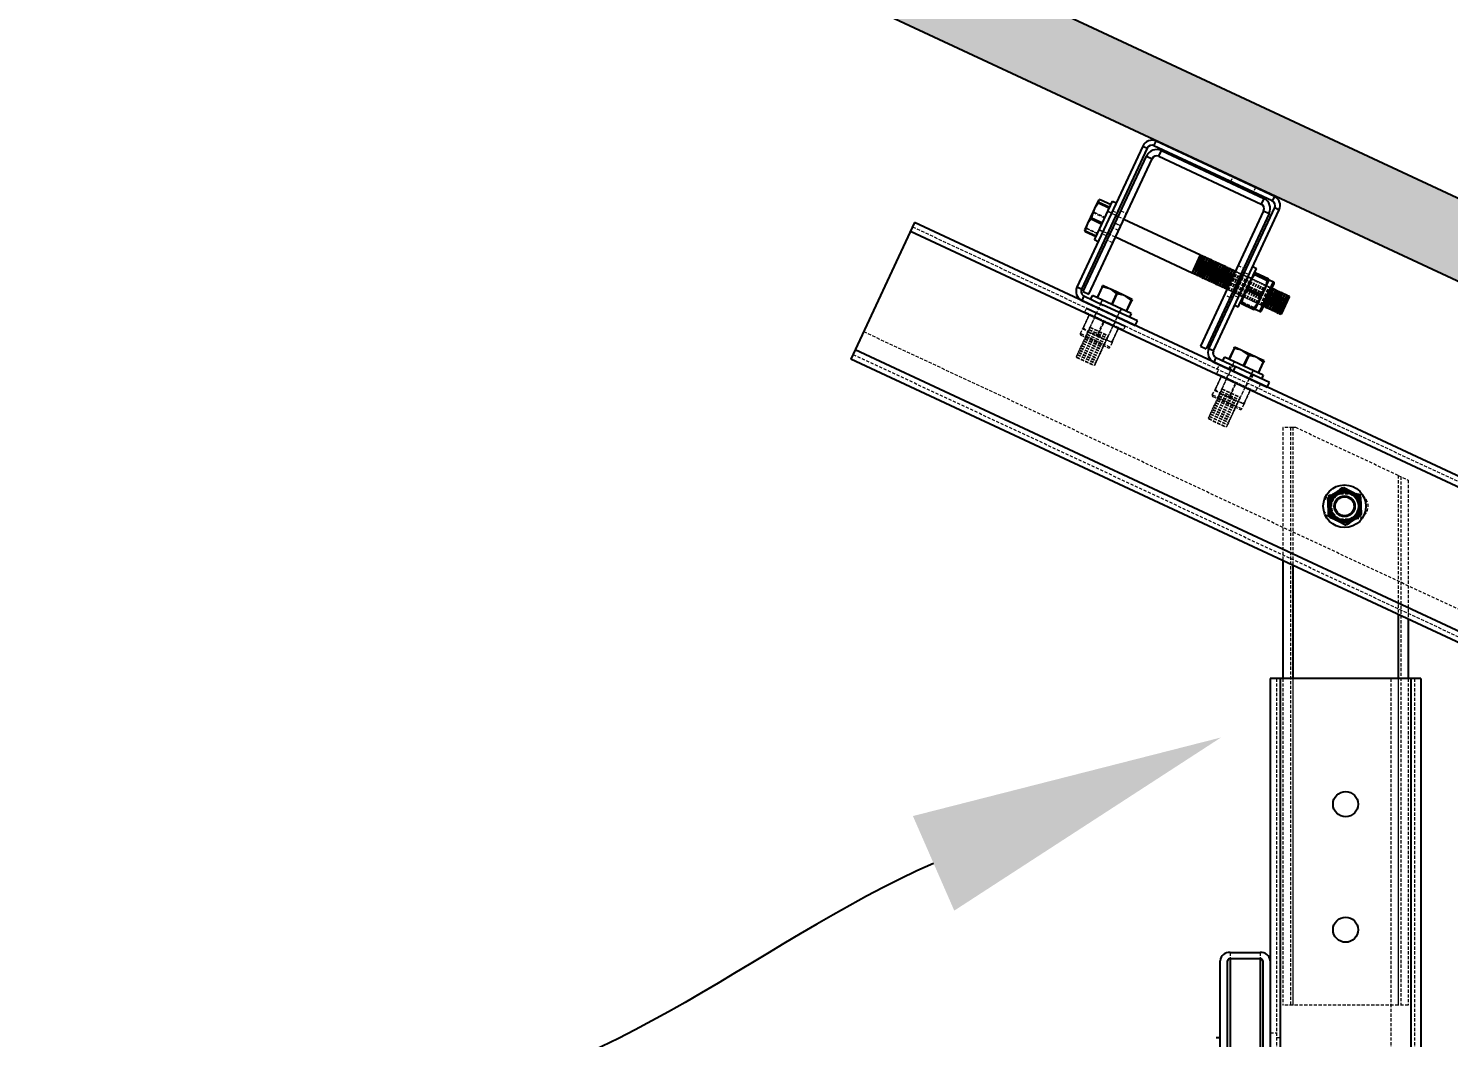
# Model space of a CAD drawing. Header units: millimetres. Extents: x -116399 to 112199, y -90759 to -31335.
# Drawn here: x 95099 to 95665, y -40471 to -40069 of the extents above; entities that cross this region are included whole.
import ezdxf
from ezdxf import colors
from ezdxf.entities.mleader import LeaderData, LeaderLine
from ezdxf.math import Vec2, Vec3

# ---------------------------------------------------------------- set-up
doc = ezdxf.new("R2010")
doc.units = ezdxf.units.MM
doc.linetypes.add('HIDDEN', pattern=[1.905, 1.27, -0.635])
doc.styles.add('Annotative', font='simplex.shx', dxfattribs={"height": 2.5})

# ---------------------------------------------------------------- blocks, each defined once
blk = doc.blocks.new('pannello sezione')
h = blk.add_hatch(color=4)
h.dxf.hatch_style = 1
h.paths.add_polyline_path([(1192, 0), (-1192, 0), (-1192, -30), (1192, -30)])
at = {"color": 4, "linetype": 'Continuous', "lineweight": 25}
for p, q in [((1192, 0), (-1192, 0)), ((1192, -30), (-1192, -30))]:
    blk.add_line(p, q, dxfattribs=at)
blk = doc.blocks.new('A$Cebdbe276')
at = {"color": 5, "linetype": 'Continuous', "lineweight": 25}
for p, q in [((-26, -2), (-26, 0)), ((26, 0), (-26, 0)), ((26, 0), (26, -2)), ((-30, -4), (-28, -4)), ((-30, -4), (-30, -66)), ((-28, -4), (-28, -66)), ((26, -2), (-26, -2)), ((28, -4), (30, -4)), ((28, -66), (28, -4)), ((30, -66), (30, -4)), ((-36.81, -30.89), (-36.9, -30.99)), ((-36.9, -30.97), (-36.9, -30.99)), ((-36.9, -30.99), (-36.9, -31.22)), ((-36.9, -31.22), (-36.4, -31.73)), ((-36.9, -31.22), (-36.9, -34.68)), ((-36.4, -31.98), (-36.9, -34.68)), ((-36.4, -30.47), (-36.57, -30.64)), ((-36.4, -30.47), (-31.6, -30.47)), ((-36.4, -31.98), (-36.4, -31.73)), ((-31.6, -31.73), (-36.4, -31.73)), ((-36.4, -31.98), (-31.6, -31.98)), ((-31.6, -29), (-30, -29)), ((-31.6, -45.05), (-31.6, -29)), ((-28, -33.5), (-27, -33.5)), ((-24.5, -33.5), (9.2, -33.5)), ((9.2, -41.5), (9.2, -33.5)), ((9.2, -33.7), (9.4, -33.7)), ((9.4, -33.5), (10.2, -33.5)), ((9.4, -41.5), (9.4, -33.5)), ((10.2, -41.5), (10.2, -33.5)), ((10.2, -33.7), (10.4, -33.7)), ((10.4, -33.5), (11.2, -33.5)), ((10.4, -41.5), (10.4, -33.5)), ((11.2, -41.5), (11.2, -33.5)), ((11.2, -33.7), (11.4, -33.7)), ((11.4, -33.5), (12.2, -33.5)), ((11.4, -41.5), (11.4, -33.5)), ((12.2, -41.5), (12.2, -33.5)), ((12.2, -33.7), (12.4, -33.7)), ((12.4, -33.5), (13.2, -33.5)), ((12.4, -41.5), (12.4, -33.5)), ((13.2, -41.5), (13.2, -33.5)), ((13.2, -33.7), (13.4, -33.7)), ((13.4, -33.5), (14.2, -33.5)), ((13.4, -41.5), (13.4, -33.5)), ((14.2, -41.5), (14.2, -33.5)), ((14.2, -33.7), (14.4, -33.7)), ((14.4, -33.5), (15.2, -33.5)), ((14.4, -41.5), (14.4, -33.5)), ((15.2, -41.5), (15.2, -33.5)), ((15.2, -33.7), (15.4, -33.7)), ((15.4, -33.5), (16.2, -33.5)), ((15.4, -41.5), (15.4, -33.5)), ((16.2, -41.5), (16.2, -33.5)), ((16.2, -33.7), (16.4, -33.7)), ((16.4, -33.5), (17.2, -33.5)), ((16.4, -41.5), (16.4, -33.5)), ((17.2, -41.5), (17.2, -33.5)), ((17.2, -33.7), (17.4, -33.7)), ((17.4, -33.5), (18.2, -33.5)), ((17.4, -41.5), (17.4, -33.5)), ((18.2, -41.5), (18.2, -33.5)), ((18.2, -33.7), (18.4, -33.7)), ((18.4, -33.5), (19.2, -33.5)), ((18.4, -41.5), (18.4, -33.5)), ((19.2, -41.5), (19.2, -33.5)), ((19.2, -33.7), (19.4, -33.7)), ((19.4, -33.5), (20.2, -33.5)), ((19.4, -41.5), (19.4, -33.5)), ((20.2, -41.5), (20.2, -33.5)), ((20.2, -33.7), (20.4, -33.7)), ((20.4, -33.5), (21.2, -33.5)), ((20.4, -41.5), (20.4, -33.5)), ((21.2, -41.5), (21.2, -33.5)), ((21.2, -33.7), (21.4, -33.7)), ((21.4, -33.5), (22.2, -33.5)), ((21.4, -41.5), (21.4, -33.5)), ((22.2, -41.5), (22.2, -33.5)), ((22.2, -33.7), (22.4, -33.7)), ((22.4, -33.5), (23.2, -33.5)), ((22.4, -41.5), (22.4, -33.5)), ((23.2, -41.5), (23.2, -33.5)), ((23.2, -33.7), (23.4, -33.7)), ((23.4, -33.5), (24.2, -33.5)), ((23.4, -41.5), (23.4, -33.5)), ((24.2, -41.5), (24.2, -33.5)), ((24.2, -33.7), (24.4, -33.7)), ((24.4, -33.5), (24.5, -33.5)), ((24.4, -41.5), (24.4, -33.5)), ((27, -33.5), (27.2, -33.5)), ((27.2, -41.5), (27.2, -33.5)), ((27.2, -33.7), (27.4, -33.7)), ((27.4, -33.5), (28, -33.5)), ((27.4, -41.5), (27.4, -33.5)), ((30, -29), (31.6, -29)), ((31.6, -45.05), (31.6, -29)), ((31.6, -31.01), (31.62, -30.98)), ((32.12, -30.74), (37.58, -30.74)), ((32.12, -31.53), (32.12, -31.3)), ((37.58, -31.3), (32.12, -31.3)), ((32.12, -31.53), (37.58, -31.53)), ((37.58, -31.53), (37.58, -31.3)), ((38.08, -30.98), (38.1, -31.01)), ((38.1, -31.01), (40.1, -31.01)), ((38.1, -43.99), (38.1, -31.01)), ((40.1, -43.99), (40.1, -31.01)), ((40.6, -43.49), (40.6, -31.51)), ((40.6, -33.5), (41.2, -33.5)), ((41.2, -41.5), (41.2, -33.5)), ((41.2, -33.7), (41.4, -33.7)), ((41.4, -33.5), (42.2, -33.5)), ((41.4, -41.5), (41.4, -33.5)), ((42.2, -41.5), (42.2, -33.5)), ((42.2, -33.7), (42.4, -33.7)), ((42.4, -33.5), (43.2, -33.5)), ((42.4, -41.5), (42.4, -33.5)), ((43.2, -41.5), (43.2, -33.5)), ((43.2, -33.7), (43.4, -33.7)), ((43.4, -33.5), (44.2, -33.5)), ((43.4, -41.5), (43.4, -33.5)), ((44.2, -41.5), (44.2, -33.5)), ((44.2, -33.7), (44.4, -33.7)), ((44.4, -33.5), (45.2, -33.5)), ((44.4, -41.5), (44.4, -33.5)), ((45.2, -41.5), (45.2, -33.5)), ((45.2, -33.7), (45.4, -33.7)), ((45.4, -33.5), (46.2, -33.5)), ((45.4, -41.5), (45.4, -33.5)), ((46.2, -41.5), (46.2, -33.5)), ((46.2, -33.7), (46.4, -33.7)), ((46.4, -33.5), (47.2, -33.5)), ((46.4, -41.5), (46.4, -33.5)), ((47.2, -41.5), (47.2, -33.5)), ((47.2, -33.7), (47.4, -33.7)), ((47.4, -33.5), (48.2, -33.5)), ((47.4, -41.5), (47.4, -33.5)), ((48.2, -41.5), (48.2, -33.5)), ((48.2, -33.7), (48.4, -33.7)), ((48.4, -41.3), (48.4, -33.7)), ((-36.9, -34.68), (-36.9, -35.93)), ((-36.9, -35.93), (-36.4, -38.63)), ((-36.9, -35.93), (-36.9, -41.19)), ((-36.4, -39), (-36.9, -41.19)), ((-31.6, -38.63), (-36.4, -38.63)), ((-36.4, -39), (-36.4, -38.63)), ((-36.4, -39), (-31.6, -39)), ((32.12, -38.29), (32.12, -37.88)), ((37.58, -37.88), (32.12, -37.88)), ((32.12, -38.29), (37.58, -38.29)), ((37.58, -38.29), (37.58, -37.88)), ((-36.9, -41.19), (-36.9, -42.21)), ((-36.9, -42.21), (-36.4, -44.4)), ((-36.9, -42.21), (-36.9, -44.03)), ((-36.4, -44.53), (-36.81, -44.11)), ((-31.6, -44.4), (-36.4, -44.4)), ((-36.4, -44.53), (-36.4, -44.4)), ((-36.4, -44.53), (-31.6, -44.53)), ((-31.6, -46), (-31.6, -45.05)), ((-27, -41.5), (-28, -41.5)), ((9.2, -41.5), (-24.5, -41.5)), ((9.4, -41.3), (9.2, -41.3)), ((10.2, -41.5), (9.4, -41.5)), ((10.4, -41.3), (10.2, -41.3)), ((11.2, -41.5), (10.4, -41.5)), ((11.4, -41.3), (11.2, -41.3)), ((12.2, -41.5), (11.4, -41.5)), ((12.4, -41.3), (12.2, -41.3)), ((13.2, -41.5), (12.4, -41.5)), ((13.4, -41.3), (13.2, -41.3)), ((14.2, -41.5), (13.4, -41.5)), ((14.4, -41.3), (14.2, -41.3)), ((15.2, -41.5), (14.4, -41.5)), ((15.4, -41.3), (15.2, -41.3)), ((16.2, -41.5), (15.4, -41.5)), ((16.4, -41.3), (16.2, -41.3)), ((17.2, -41.5), (16.4, -41.5)), ((17.4, -41.3), (17.2, -41.3)), ((18.2, -41.5), (17.4, -41.5)), ((18.4, -41.3), (18.2, -41.3)), ((19.2, -41.5), (18.4, -41.5)), ((19.4, -41.3), (19.2, -41.3)), ((20.2, -41.5), (19.4, -41.5)), ((20.4, -41.3), (20.2, -41.3)), ((21.2, -41.5), (20.4, -41.5)), ((21.4, -41.3), (21.2, -41.3)), ((22.2, -41.5), (21.4, -41.5)), ((22.4, -41.3), (22.2, -41.3)), ((23.2, -41.5), (22.4, -41.5)), ((23.4, -41.3), (23.2, -41.3)), ((24.2, -41.5), (23.4, -41.5)), ((24.4, -41.3), (24.2, -41.3)), ((24.5, -41.5), (24.4, -41.5)), ((27.2, -41.5), (27, -41.5)), ((27.4, -41.3), (27.2, -41.3)), ((28, -41.5), (27.4, -41.5)), ((32.2, -41.5), (31.6, -41.5)), ((31.62, -44.02), (31.6, -43.99)), ((31.6, -46), (31.6, -45.05)), ((32.12, -43.47), (32.12, -43.7)), ((32.12, -44.26), (32.12, -44.08)), ((37.58, -44.08), (32.12, -44.08)), ((32.12, -44.26), (37.58, -44.26)), ((37.95, -41.43), (37.58, -43.47)), ((37.58, -43.47), (37.58, -43.7)), ((37.58, -44.26), (37.58, -44.08)), ((38.1, -43.99), (38.08, -44.02)), ((40.1, -43.99), (38.1, -43.99)), ((41.2, -41.5), (40.6, -41.5)), ((41.4, -41.3), (41.2, -41.3)), ((42.2, -41.5), (41.4, -41.5)), ((42.4, -41.3), (42.2, -41.3)), ((43.2, -41.5), (42.4, -41.5)), ((43.4, -41.3), (43.2, -41.3)), ((44.2, -41.5), (43.4, -41.5)), ((44.4, -41.3), (44.2, -41.3)), ((45.2, -41.5), (44.4, -41.5)), ((45.4, -41.3), (45.2, -41.3)), ((46.2, -41.5), (45.4, -41.5)), ((46.4, -41.3), (46.2, -41.3)), ((47.2, -41.5), (46.4, -41.5)), ((47.4, -41.3), (47.2, -41.3)), ((48.2, -41.5), (47.4, -41.5)), ((48.4, -41.3), (48.2, -41.3)), ((-30, -46), (-31.6, -46)), ((31.6, -46), (30, -46)), ((-21, -61.6), (-21, -61.1)), ((-18.33, -61.1), (-21, -61.1)), ((-21, -61.6), (-20.81, -61.6)), ((-21, -61.6), (-21, -66.4)), ((-18.33, -61.1), (-20.81, -61.6)), ((-20.81, -66.4), (-20.81, -61.6)), ((-17.17, -61.1), (-18.33, -61.1)), ((-11.83, -61.1), (-17.17, -61.1)), ((-14.69, -61.6), (-17.17, -61.1)), ((-14.69, -61.6), (-14.31, -61.6)), ((-14.69, -61.6), (-14.69, -66.4)), ((-11.83, -61.1), (-14.31, -61.6)), ((-14.31, -66.4), (-14.31, -61.6)), ((-10.67, -61.1), (-11.83, -61.1)), ((-8.19, -61.6), (-10.67, -61.1)), ((-8, -61.1), (-10.67, -61.1)), ((-8.19, -61.6), (-8.19, -66.4)), ((-8.19, -61.6), (-8, -61.6)), ((-8, -61.1), (-8, -61.6)), ((-8, -66.4), (-8, -61.6)), ((37, -61.6), (37, -61.1)), ((39.67, -61.1), (37, -61.1)), ((37, -61.6), (37.19, -61.6)), ((37, -61.6), (37, -66.4)), ((39.67, -61.1), (37.19, -61.6)), ((37.19, -66.4), (37.19, -61.6)), ((40.83, -61.1), (39.67, -61.1)), ((46.17, -61.1), (40.83, -61.1)), ((43.31, -61.6), (40.83, -61.1)), ((43.31, -61.6), (43.69, -61.6)), ((43.31, -61.6), (43.31, -66.4)), ((46.17, -61.1), (43.69, -61.6)), ((43.69, -66.4), (43.69, -61.6)), ((47.33, -61.1), (46.17, -61.1)), ((49.81, -61.6), (47.33, -61.1)), ((50, -61.1), (47.33, -61.1)), ((49.81, -61.6), (49.81, -66.4)), ((49.81, -61.6), (50, -61.6)), ((50, -61.1), (50, -61.6)), ((50, -66.4), (50, -61.6)), ((-28, -66), (-30, -66)), ((-23, -68), (-23, -66.4)), ((-6, -66.4), (-23, -66.4)), ((-6, -66.4), (-6, -68)), ((30, -66), (28, -66)), ((35, -68), (35, -66.4)), ((52, -66.4), (35, -66.4)), ((52, -66.4), (52, -68)), ((-26, -68), (-26, -70)), ((-26, -68), (-17.5, -68)), ((-26, -70), (-17.5, -70)), ((-2.5, -68), (-17.5, -68)), ((-17.5, -70), (-2.5, -70)), ((-2.5, -70), (-2.5, -68)), ((32, -68), (32, -70)), ((32, -68), (40.5, -68)), ((32, -70), (40.5, -70)), ((40.5, -68), (40.5, -70)), ((55.5, -68), (40.5, -68)), ((40.5, -70), (55.5, -70)), ((55.5, -70), (55.5, -68))]:
    blk.add_line(p, q, dxfattribs=at)
at = {"color": 5, "linetype": 'HIDDEN', "lineweight": 18}
for p, q in [((-26, 0), (-26, -2)), ((-26, -2), (-26, 0)), ((-26, 0), (-26, -2)), ((-26, -2), (-26, 0)), ((-26, 0), (-26, -2)), ((-26, -2), (-26, 0)), ((-26, 0), (-26, -2)), ((-26, -2), (-26, 0)), ((-26, 0), (-26, -2)), ((-26, -2), (-26, 0)), ((-26, 0), (-26, -2)), ((-26, -2), (-26, 0)), ((-26, 0), (-26, -2)), ((-26, -2), (-26, 0)), ((-26, 0), (-26, -2)), ((-26, -2), (-26, 0)), ((-26, 0), (-26, -2)), ((7.72, -2), (7.72, 0)), ((17.72, 0), (17.72, -2)), ((26, -2), (26, 0)), ((26, 0), (26, -2)), ((26, -2), (26, 0)), ((26, 0), (26, -2)), ((26, -2), (26, 0)), ((26, 0), (26, -2)), ((26, -2), (26, 0)), ((26, 0), (26, -2)), ((26, -2), (26, 0)), ((26, 0), (26, -2)), ((26, -2), (26, 0)), ((26, 0), (26, -2)), ((26, -2), (26, 0)), ((26, 0), (26, -2)), ((26, -2), (26, 0)), ((26, 0), (26, -2)), ((26, -2), (26, 0)), ((-28, -4), (-30, -4)), ((-30, -4), (-28, -4)), ((-28, -4), (-30, -4)), ((-30, -4), (-28, -4)), ((-28, -4), (-30, -4)), ((-30, -4), (-28, -4)), ((-28, -4), (-30, -4)), ((-30, -4), (-28, -4)), ((-28, -4), (-30, -4)), ((-30, -4), (-28, -4)), ((-28, -4), (-30, -4)), ((-30, -4), (-28, -4)), ((-28, -4), (-30, -4)), ((-30, -4), (-28, -4)), ((-28, -4), (-30, -4)), ((-30, -4), (-28, -4)), ((-28, -4), (-30, -4)), ((30, -4), (28, -4)), ((28, -4), (30, -4)), ((30, -4), (28, -4)), ((28, -4), (30, -4)), ((30, -4), (28, -4)), ((28, -4), (30, -4)), ((30, -4), (28, -4)), ((28, -4), (30, -4)), ((30, -4), (28, -4)), ((28, -4), (30, -4)), ((30, -4), (28, -4)), ((28, -4), (30, -4)), ((30, -4), (28, -4)), ((28, -4), (30, -4)), ((30, -4), (28, -4)), ((28, -4), (30, -4)), ((30, -4), (28, -4)), ((-36.9, -32.79), (-36.4, -30.6)), ((-36.4, -36), (-36.9, -33.81)), ((-36.4, -30.47), (-36.4, -30.6)), ((-31.6, -30.6), (-36.4, -30.6)), ((-31.6, -33.3), (-30, -33.3)), ((-31.6, -33.5), (-28, -33.5)), ((-30, -32.5), (-28, -32.5)), ((24.5, -33.5), (25.2, -33.5)), ((25.2, -41.5), (25.2, -33.5)), ((25.2, -33.7), (25.4, -33.7)), ((25.4, -41.5), (25.4, -33.5)), ((25.4, -33.5), (26.2, -33.5)), ((26.2, -41.5), (26.2, -33.5)), ((26.2, -33.7), (26.4, -33.7)), ((26.4, -41.5), (26.4, -33.5)), ((26.4, -33.5), (27, -33.5)), ((28, -32.5), (30, -32.5)), ((28, -33.5), (28.2, -33.5)), ((28.2, -41.5), (28.2, -33.5)), ((28.2, -33.7), (28.4, -33.7)), ((28.4, -41.5), (28.4, -33.5)), ((28.4, -33.5), (29.2, -33.5)), ((29.2, -41.5), (29.2, -33.5)), ((29.2, -33.7), (29.4, -33.7)), ((29.4, -41.5), (29.4, -33.5)), ((29.4, -33.5), (30.2, -33.5)), ((30, -33.3), (31.6, -33.3)), ((30.2, -41.5), (30.2, -33.5)), ((30.2, -33.7), (30.4, -33.7)), ((30.4, -41.5), (30.4, -33.5)), ((30.4, -33.5), (31.2, -33.5)), ((31.2, -41.5), (31.2, -33.5)), ((31.2, -33.7), (31.4, -33.7)), ((31.4, -41.5), (31.4, -33.5)), ((31.4, -33.5), (32.2, -33.5)), ((31.6, -43.97), (31.6, -31.03)), ((31.6, -33.5), (40.5, -33.5)), ((32.12, -30.74), (32.12, -30.92)), ((37.58, -30.92), (32.12, -30.92)), ((32.2, -41.5), (32.2, -33.5)), ((32.2, -33.7), (32.4, -33.7)), ((32.4, -41.5), (32.4, -33.5)), ((32.4, -33.5), (33.2, -33.5)), ((33.2, -41.5), (33.2, -33.5)), ((33.2, -33.7), (33.4, -33.7)), ((33.4, -41.5), (33.4, -33.5)), ((33.4, -33.5), (34.2, -33.5)), ((34.2, -41.5), (34.2, -33.5)), ((34.2, -33.7), (34.4, -33.7)), ((34.4, -41.5), (34.4, -33.5)), ((34.4, -33.5), (35.2, -33.5)), ((35.2, -41.5), (35.2, -33.5)), ((35.2, -33.7), (35.4, -33.7)), ((35.4, -41.5), (35.4, -33.5)), ((35.4, -33.5), (36.2, -33.5)), ((36.2, -41.5), (36.2, -33.5)), ((36.2, -33.7), (36.4, -33.7)), ((36.4, -41.5), (36.4, -33.5)), ((36.4, -33.5), (37.2, -33.5)), ((37.2, -41.5), (37.2, -33.5)), ((37.2, -33.7), (37.4, -33.7)), ((37.4, -41.5), (37.4, -33.5)), ((37.4, -33.5), (38.2, -33.5)), ((37.58, -30.74), (37.58, -30.92)), ((38.2, -41.5), (38.2, -33.5)), ((38.2, -33.7), (38.4, -33.7)), ((38.4, -41.5), (38.4, -33.5)), ((38.4, -33.5), (39.2, -33.5)), ((39.2, -41.5), (39.2, -33.5)), ((39.2, -33.7), (39.4, -33.7)), ((39.4, -41.5), (39.4, -33.5)), ((39.4, -33.5), (40.2, -33.5)), ((40.1, -31.01), (40.1, -43.97)), ((40.2, -41.5), (40.2, -33.5)), ((40.2, -33.7), (40.4, -33.7)), ((40.4, -41.5), (40.4, -33.5)), ((40.4, -33.5), (40.6, -33.5)), ((40.5, -33.5), (40.6, -33.4)), ((40.5, -41.5), (40.5, -33.5)), ((-36.9, -39.07), (-36.4, -36.37)), ((-36.4, -36), (-36.4, -36.37)), ((-36.4, -36), (-31.6, -36)), ((-31.6, -36.37), (-36.4, -36.37)), ((24.5, -36.5), (27, -36.5)), ((27, -36.5), (24.5, -36.5)), ((24.5, -36.5), (27, -36.5)), ((27, -36.5), (24.5, -36.5)), ((24.5, -36.5), (27, -36.5)), ((27, -36.5), (24.5, -36.5)), ((24.5, -36.5), (27, -36.5)), ((27, -36.5), (24.5, -36.5)), ((27, -38.5), (24.5, -38.5)), ((27, -38.5), (24.5, -38.5)), ((27, -38.5), (24.5, -38.5)), ((27, -38.5), (24.5, -38.5)), ((27, -38.5), (24.5, -38.5)), ((27, -38.5), (24.5, -38.5)), ((27, -38.5), (24.5, -38.5)), ((27, -38.5), (24.5, -38.5)), ((32.12, -36.71), (32.12, -37.12)), ((32.12, -36.71), (37.58, -36.71)), ((37.58, -37.12), (32.12, -37.12)), ((37.58, -36.71), (37.58, -37.12)), ((-36.4, -43.02), (-36.9, -40.32)), ((-36.4, -43.02), (-31.6, -43.02)), ((-36.4, -43.02), (-36.4, -43.27)), ((-31.6, -43.27), (-36.4, -43.27)), ((-28, -41.5), (-31.6, -41.5)), ((-30, -41.7), (-31.6, -41.7)), ((-28, -42.5), (-30, -42.5)), ((25.2, -41.5), (24.5, -41.5)), ((25.4, -41.3), (25.2, -41.3)), ((26.2, -41.5), (25.4, -41.5)), ((26.4, -41.3), (26.2, -41.3)), ((27, -41.5), (26.4, -41.5)), ((28.2, -41.5), (28, -41.5)), ((30, -42.5), (28, -42.5)), ((28.4, -41.3), (28.2, -41.3)), ((29.2, -41.5), (28.4, -41.5)), ((29.4, -41.3), (29.2, -41.3)), ((30.2, -41.5), (29.4, -41.5)), ((31.6, -41.7), (30, -41.7)), ((30.4, -41.3), (30.2, -41.3)), ((31.2, -41.5), (30.4, -41.5)), ((31.4, -41.3), (31.2, -41.3)), ((31.6, -41.5), (31.4, -41.5)), ((40.5, -41.5), (31.6, -41.5)), ((32.12, -43.47), (37.58, -43.47)), ((37.58, -43.7), (32.12, -43.7)), ((32.4, -41.3), (32.2, -41.3)), ((33.2, -41.5), (32.4, -41.5)), ((33.4, -41.3), (33.2, -41.3)), ((34.2, -41.5), (33.4, -41.5)), ((34.4, -41.3), (34.2, -41.3)), ((35.2, -41.5), (34.4, -41.5)), ((35.4, -41.3), (35.2, -41.3)), ((36.2, -41.5), (35.4, -41.5)), ((36.4, -41.3), (36.2, -41.3)), ((37.2, -41.5), (36.4, -41.5)), ((37.4, -41.3), (37.2, -41.3)), ((38.2, -41.5), (37.4, -41.5)), ((38.4, -41.3), (38.2, -41.3)), ((39.2, -41.5), (38.4, -41.5)), ((39.4, -41.3), (39.2, -41.3)), ((40.2, -41.5), (39.4, -41.5)), ((40.1, -43.97), (40.1, -43.99)), ((40.4, -41.3), (40.2, -41.3)), ((40.6, -41.5), (40.4, -41.5)), ((40.6, -41.6), (40.5, -41.5)), ((-28, -66), (-30, -66)), ((-28, -66), (-30, -66)), ((-28, -66), (-30, -66)), ((-28, -66), (-30, -66)), ((-28, -66), (-30, -66)), ((-28, -66), (-30, -66)), ((-28, -66), (-30, -66)), ((-28, -66), (-30, -66)), ((-28, -66), (-30, -66)), ((-28, -66), (-30, -66)), ((-28, -66), (-30, -66)), ((-28, -66), (-30, -66)), ((-28, -66), (-30, -66)), ((-28, -66), (-30, -66)), ((-28, -66), (-30, -66)), ((-28, -66), (-30, -66)), ((-28, -66), (-30, -66)), ((-18.7, -68), (-18.7, -66.4)), ((-18.5, -78.2), (-18.5, -66.4)), ((-10.5, -66.4), (-10.5, -78.2)), ((-10.3, -66.4), (-10.3, -68)), ((30, -66), (28, -66)), ((30, -66), (28, -66)), ((30, -66), (28, -66)), ((30, -66), (28, -66)), ((30, -66), (28, -66)), ((30, -66), (28, -66)), ((30, -66), (28, -66)), ((30, -66), (28, -66)), ((30, -66), (28, -66)), ((30, -66), (28, -66)), ((30, -66), (28, -66)), ((30, -66), (28, -66)), ((30, -66), (28, -66)), ((30, -66), (28, -66)), ((30, -66), (28, -66)), ((30, -66), (28, -66)), ((30, -66), (28, -66)), ((39.3, -68), (39.3, -66.4)), ((39.5, -78.2), (39.5, -66.4)), ((47.5, -66.4), (47.5, -78.2)), ((47.7, -66.4), (47.7, -68)), ((-26, -68), (-26, -70)), ((-26, -68), (-26, -70)), ((-26, -68), (-26, -70)), ((-26, -68), (-26, -70)), ((-26, -68), (-26, -70)), ((-26, -68), (-26, -70)), ((-26, -68), (-26, -70)), ((-26, -68), (-26, -70)), ((-26, -68), (-26, -70)), ((-26, -68), (-26, -70)), ((-26, -68), (-26, -70)), ((-26, -68), (-26, -70)), ((-26, -68), (-26, -70)), ((-26, -68), (-26, -70)), ((-26, -68), (-26, -70)), ((-26, -68), (-26, -70)), ((-26, -68), (-26, -70)), ((-23, -73.6), (-23, -72)), ((-18.7, -73.6), (-18.7, -72)), ((-10.3, -72), (-10.3, -73.6)), ((-6, -72), (-6, -73.6)), ((32, -68), (32, -70)), ((32, -68), (32, -70)), ((32, -68), (32, -70)), ((32, -68), (32, -70)), ((32, -68), (32, -70)), ((32, -68), (32, -70)), ((32, -68), (32, -70)), ((32, -68), (32, -70)), ((32, -68), (32, -70)), ((32, -68), (32, -70)), ((32, -68), (32, -70)), ((32, -68), (32, -70)), ((32, -68), (32, -70)), ((32, -68), (32, -70)), ((32, -68), (32, -70)), ((32, -68), (32, -70)), ((32, -68), (32, -70)), ((34.5, -72), (34.5, -70)), ((35, -73.6), (35, -72)), ((38.55, -70), (38.55, -68)), ((39, -70), (39, -68)), ((39.3, -73.6), (39.3, -72)), ((39.5, -72), (39.5, -70)), ((39.5, -70), (39.5, -72)), ((40.5, -70), (40.5, -68)), ((40.5, -68), (40.5, -70)), ((40.5, -70), (40.5, -68)), ((40.5, -68), (40.5, -70)), ((40.5, -70), (40.5, -68)), ((40.5, -68), (40.5, -70)), ((40.5, -70), (40.5, -68)), ((40.5, -68), (40.5, -70)), ((40.5, -70), (40.5, -68)), ((40.5, -68), (40.5, -70)), ((40.5, -70), (40.5, -68)), ((40.5, -68), (40.5, -70)), ((40.5, -70), (40.5, -68)), ((40.5, -68), (40.5, -70)), ((40.5, -70), (40.5, -68)), ((40.5, -68), (40.5, -70)), ((40.5, -70), (40.5, -68)), ((47.5, -70), (47.5, -72)), ((47.5, -70), (47.5, -72)), ((47.7, -72), (47.7, -73.6)), ((48, -68), (48, -70)), ((48.45, -68), (48.45, -70)), ((52, -72), (52, -73.6)), ((52.5, -70), (52.5, -72)), ((-6, -73.6), (-23, -73.6)), ((-21, -73.61), (-20.99, -73.6)), ((-21, -74.12), (-21, -73.61)), ((-20.79, -74.12), (-21, -74.12)), ((-21, -74.12), (-20.79, -74.12)), ((-21, -74.12), (-21, -79.58)), ((-8.01, -73.6), (-20.99, -73.6)), ((-20.79, -79.58), (-20.79, -74.12)), ((-18.5, -82.5), (-18.5, -73.6)), ((-18.5, -78.2), (-10.5, -78.2)), ((-18.5, -78.4), (-10.5, -78.4)), ((-18.5, -79.2), (-18.5, -78.4)), ((-18.5, -79.2), (-10.5, -79.2)), ((-18.3, -78.4), (-18.3, -78.2)), ((-18.3, -79.4), (-18.3, -79.2)), ((-14.71, -74.12), (-14.29, -74.12)), ((-14.71, -74.12), (-14.71, -79.58)), ((-14.29, -79.58), (-14.29, -74.12)), ((-10.7, -78.2), (-10.7, -78.4)), ((-10.7, -79.2), (-10.7, -79.4)), ((-10.5, -73.6), (-10.5, -82.5)), ((-10.5, -78.4), (-10.5, -79.2)), ((-8.21, -74.12), (-8, -74.12)), ((-8, -74.12), (-8.21, -74.12)), ((-8.21, -74.12), (-8.21, -79.58)), ((-8.01, -73.6), (-8, -73.61)), ((-8, -74.12), (-8, -73.61)), ((-8, -79.58), (-8, -74.12)), ((52, -73.6), (35, -73.6)), ((37, -73.61), (37.01, -73.6)), ((37, -74.12), (37, -73.61)), ((37.21, -74.12), (37, -74.12)), ((37, -74.12), (37.21, -74.12)), ((37, -74.12), (37, -79.58)), ((49.99, -73.6), (37.01, -73.6)), ((37.21, -79.58), (37.21, -74.12)), ((39.5, -82.5), (39.5, -73.6)), ((39.5, -78.2), (47.5, -78.2)), ((39.5, -78.4), (47.5, -78.4)), ((39.5, -79.2), (39.5, -78.4)), ((39.5, -79.2), (47.5, -79.2)), ((39.7, -78.4), (39.7, -78.2)), ((39.7, -79.4), (39.7, -79.2)), ((43.29, -74.12), (43.71, -74.12)), ((43.29, -74.12), (43.29, -79.58)), ((43.71, -79.58), (43.71, -74.12)), ((47.3, -78.2), (47.3, -78.4)), ((47.3, -79.2), (47.3, -79.4)), ((47.5, -73.6), (47.5, -82.5)), ((47.5, -78.4), (47.5, -79.2)), ((49.79, -74.12), (50, -74.12)), ((50, -74.12), (49.79, -74.12)), ((49.79, -74.12), (49.79, -79.58)), ((49.99, -73.6), (50, -73.61)), ((50, -74.12), (50, -73.61)), ((50, -79.58), (50, -74.12)), ((-21, -79.58), (-21, -80.09)), ((-20.79, -79.58), (-21, -79.58)), ((-21, -79.58), (-20.79, -79.58)), ((-20.99, -80.1), (-21, -80.09)), ((-20.99, -80.1), (-8.01, -80.1)), ((-20.99, -82.1), (-20.99, -80.1)), ((-8.01, -82.1), (-20.99, -82.1)), ((-20.49, -82.6), (-8.51, -82.6)), ((-18.6, -82.6), (-18.5, -82.5)), ((-18.5, -79.4), (-10.5, -79.4)), ((-18.5, -80.2), (-18.5, -79.4)), ((-18.5, -80.2), (-10.5, -80.2)), ((-18.5, -80.4), (-10.5, -80.4)), ((-18.5, -81.2), (-18.5, -80.4)), ((-18.5, -81.2), (-10.5, -81.2)), ((-18.5, -81.4), (-10.5, -81.4)), ((-18.5, -82.2), (-18.5, -81.4)), ((-18.5, -82.2), (-10.5, -82.2)), ((-18.5, -82.4), (-10.5, -82.4)), ((-18.5, -83.2), (-18.5, -82.4)), ((-18.5, -82.5), (-10.5, -82.5)), ((-18.5, -83.2), (-10.5, -83.2)), ((-18.5, -83.4), (-10.5, -83.4)), ((-18.5, -84.2), (-18.5, -83.4)), ((-18.5, -84.2), (-10.5, -84.2)), ((-18.5, -84.4), (-10.5, -84.4)), ((-18.5, -85.2), (-18.5, -84.4)), ((-18.3, -80.4), (-18.3, -80.2)), ((-18.3, -81.4), (-18.3, -81.2)), ((-18.3, -82.4), (-18.3, -82.2)), ((-18.3, -83.4), (-18.3, -83.2)), ((-18.3, -84.4), (-18.3, -84.2)), ((-14.71, -79.58), (-14.29, -79.58)), ((-10.7, -80.2), (-10.7, -80.4)), ((-10.7, -81.2), (-10.7, -81.4)), ((-10.7, -82.2), (-10.7, -82.4)), ((-10.7, -83.2), (-10.7, -83.4)), ((-10.7, -84.2), (-10.7, -84.4)), ((-10.5, -79.4), (-10.5, -80.2)), ((-10.5, -80.4), (-10.5, -81.2)), ((-10.5, -81.4), (-10.5, -82.2)), ((-10.5, -82.4), (-10.5, -83.2)), ((-10.5, -82.5), (-10.4, -82.6)), ((-10.5, -83.4), (-10.5, -84.2)), ((-10.5, -84.4), (-10.5, -85.2)), ((-8, -79.58), (-8.21, -79.58)), ((-8.21, -79.58), (-8, -79.58)), ((-8, -80.09), (-8.01, -80.1)), ((-8.01, -80.1), (-8.01, -82.1)), ((-8, -79.58), (-8, -80.09)), ((37, -79.58), (37, -80.09)), ((37.21, -79.58), (37, -79.58)), ((37, -79.58), (37.21, -79.58)), ((37.01, -80.1), (37, -80.09)), ((37.01, -80.1), (49.99, -80.1)), ((37.01, -82.1), (37.01, -80.1)), ((49.99, -82.1), (37.01, -82.1)), ((37.51, -82.6), (49.49, -82.6)), ((39.4, -82.6), (39.5, -82.5)), ((39.5, -79.4), (47.5, -79.4)), ((39.5, -80.2), (39.5, -79.4)), ((39.5, -80.2), (47.5, -80.2)), ((39.5, -80.4), (47.5, -80.4)), ((39.5, -81.2), (39.5, -80.4)), ((39.5, -81.2), (47.5, -81.2)), ((39.5, -81.4), (47.5, -81.4)), ((39.5, -82.2), (39.5, -81.4)), ((39.5, -82.2), (47.5, -82.2)), ((39.5, -82.4), (47.5, -82.4)), ((39.5, -83.2), (39.5, -82.4)), ((39.5, -82.5), (47.5, -82.5)), ((39.5, -83.2), (47.5, -83.2)), ((39.5, -83.4), (47.5, -83.4)), ((39.5, -84.2), (39.5, -83.4)), ((39.5, -84.2), (47.5, -84.2)), ((39.5, -84.4), (47.5, -84.4)), ((39.5, -85.2), (39.5, -84.4)), ((39.7, -80.4), (39.7, -80.2)), ((39.7, -81.4), (39.7, -81.2)), ((39.7, -82.4), (39.7, -82.2)), ((39.7, -83.4), (39.7, -83.2)), ((39.7, -84.4), (39.7, -84.2)), ((43.29, -79.58), (43.71, -79.58)), ((47.3, -80.2), (47.3, -80.4)), ((47.3, -81.2), (47.3, -81.4)), ((47.3, -82.2), (47.3, -82.4)), ((47.3, -83.2), (47.3, -83.4)), ((47.3, -84.2), (47.3, -84.4)), ((47.5, -79.4), (47.5, -80.2)), ((47.5, -80.4), (47.5, -81.2)), ((47.5, -81.4), (47.5, -82.2)), ((47.5, -82.4), (47.5, -83.2)), ((47.5, -82.5), (47.6, -82.6)), ((47.5, -83.4), (47.5, -84.2)), ((47.5, -84.4), (47.5, -85.2)), ((50, -79.58), (49.79, -79.58)), ((49.79, -79.58), (50, -79.58)), ((50, -80.09), (49.99, -80.1)), ((49.99, -80.1), (49.99, -82.1)), ((50, -79.58), (50, -80.09)), ((-18.5, -85.2), (-10.5, -85.2)), ((-18.5, -85.4), (-10.5, -85.4)), ((-18.5, -86.2), (-18.5, -85.4)), ((-18.5, -86.2), (-10.5, -86.2)), ((-18.5, -86.4), (-10.5, -86.4)), ((-18.5, -87.2), (-18.5, -86.4)), ((-18.5, -87.2), (-10.5, -87.2)), ((-18.5, -87.4), (-10.5, -87.4)), ((-18.5, -88.2), (-18.5, -87.4)), ((-18.5, -88.2), (-10.5, -88.2)), ((-18.5, -88.4), (-10.5, -88.4)), ((-18.5, -89.2), (-18.5, -88.4)), ((-18.5, -89.2), (-10.5, -89.2)), ((-18.5, -89.4), (-10.5, -89.4)), ((-18.5, -90.2), (-18.5, -89.4)), ((-18.5, -90.2), (-10.5, -90.2)), ((-18.5, -90.4), (-10.5, -90.4)), ((-18.5, -91.2), (-18.5, -90.4)), ((-18.3, -85.4), (-18.3, -85.2)), ((-18.3, -86.4), (-18.3, -86.2)), ((-18.3, -87.4), (-18.3, -87.2)), ((-18.3, -88.4), (-18.3, -88.2)), ((-18.3, -89.4), (-18.3, -89.2)), ((-18.3, -90.4), (-18.3, -90.2)), ((-10.7, -85.2), (-10.7, -85.4)), ((-10.7, -86.2), (-10.7, -86.4)), ((-10.7, -87.2), (-10.7, -87.4)), ((-10.7, -88.2), (-10.7, -88.4)), ((-10.7, -89.2), (-10.7, -89.4)), ((-10.7, -90.2), (-10.7, -90.4)), ((-10.5, -85.4), (-10.5, -86.2)), ((-10.5, -86.4), (-10.5, -87.2)), ((-10.5, -87.4), (-10.5, -88.2)), ((-10.5, -88.4), (-10.5, -89.2)), ((-10.5, -89.4), (-10.5, -90.2)), ((-10.5, -90.4), (-10.5, -91.2)), ((39.5, -85.2), (47.5, -85.2)), ((39.5, -85.4), (47.5, -85.4)), ((39.5, -86.2), (39.5, -85.4)), ((39.5, -86.2), (47.5, -86.2)), ((39.5, -86.4), (47.5, -86.4)), ((39.5, -87.2), (39.5, -86.4)), ((39.5, -87.2), (47.5, -87.2)), ((39.5, -87.4), (47.5, -87.4)), ((39.5, -88.2), (39.5, -87.4)), ((39.5, -88.2), (47.5, -88.2)), ((39.5, -88.4), (47.5, -88.4)), ((39.5, -89.2), (39.5, -88.4)), ((39.5, -89.2), (47.5, -89.2)), ((39.5, -89.4), (47.5, -89.4)), ((39.5, -90.2), (39.5, -89.4)), ((39.5, -90.2), (47.5, -90.2)), ((39.5, -90.4), (47.5, -90.4)), ((39.5, -91.2), (39.5, -90.4)), ((39.7, -85.4), (39.7, -85.2)), ((39.7, -86.4), (39.7, -86.2)), ((39.7, -87.4), (39.7, -87.2)), ((39.7, -88.4), (39.7, -88.2)), ((39.7, -89.4), (39.7, -89.2)), ((39.7, -90.4), (39.7, -90.2)), ((47.3, -85.2), (47.3, -85.4)), ((47.3, -86.2), (47.3, -86.4)), ((47.3, -87.2), (47.3, -87.4)), ((47.3, -88.2), (47.3, -88.4)), ((47.3, -89.2), (47.3, -89.4)), ((47.3, -90.2), (47.3, -90.4)), ((47.5, -85.4), (47.5, -86.2)), ((47.5, -86.4), (47.5, -87.2)), ((47.5, -87.4), (47.5, -88.2)), ((47.5, -88.4), (47.5, -89.2)), ((47.5, -89.4), (47.5, -90.2)), ((47.5, -90.4), (47.5, -91.2)), ((-18.5, -91.2), (-10.5, -91.2)), ((-18.3, -91.4), (-18.3, -91.2)), ((-18.3, -91.4), (-10.7, -91.4)), ((-10.7, -91.2), (-10.7, -91.4)), ((39.5, -91.2), (47.5, -91.2)), ((39.7, -91.4), (39.7, -91.2)), ((39.7, -91.4), (47.3, -91.4)), ((47.3, -91.2), (47.3, -91.4))]:
    blk.add_line(p, q, dxfattribs=at)
at = {"color": 1, "linetype": 'Continuous', "lineweight": 25}
for p, q in [((-22.5, -5), (-22.5, -2.5)), ((-22.5, -2.5), (22.5, -2.5)), ((-22.5, -5), (22.5, -5)), ((22.5, -2.5), (22.5, -5)), ((-27, -7), (-24.5, -7)), ((-27, -66.5), (-27, -7)), ((-24.5, -66.5), (-24.5, -7)), ((24.5, -7), (27, -7)), ((24.5, -7), (24.5, -66.5)), ((27, -7), (27, -66.5)), ((-27, -66.5), (-24.5, -66.5)), ((24.5, -66.5), (27, -66.5))]:
    blk.add_line(p, q, dxfattribs=at)
at = {"color": 1, "linetype": 'HIDDEN', "lineweight": 18}
for p, q in [((-22.5, -2.5), (-22.5, -5)), ((22.5, -5), (22.5, -2.5)), ((-24.5, -7), (-27, -7)), ((27, -7), (24.5, -7)), ((-27, -31), (-24.5, -31)), ((-27, -33.5), (-24.5, -33.5)), ((24.5, -31), (27, -31)), ((-27, -36.5), (-24.5, -36.5)), ((-24.5, -36.5), (-27, -36.5)), ((-24.5, -36.5), (-27, -36.5)), ((-27, -36.5), (-24.5, -36.5)), ((-24.5, -36.5), (-27, -36.5)), ((-27, -36.5), (-24.5, -36.5)), ((-24.5, -36.5), (-27, -36.5)), ((-27, -36.5), (-24.5, -36.5)), ((-24.5, -38.5), (-27, -38.5)), ((-24.5, -38.5), (-27, -38.5)), ((-24.5, -38.5), (-27, -38.5)), ((-24.5, -38.5), (-27, -38.5)), ((-24.5, -38.5), (-27, -38.5)), ((-24.5, -38.5), (-27, -38.5)), ((-24.5, -38.5), (-27, -38.5)), ((-24.5, -38.5), (-27, -38.5)), ((-24.5, -41.5), (-27, -41.5)), ((-24.5, -44), (-27, -44)), ((27, -44), (24.5, -44))]:
    blk.add_line(p, q, dxfattribs=at)
at = {"color": 5}
blk.add_line((-23, -72), (-6, -72), dxfattribs=at)
at = {"color": 5, "linetype": 'Continuous', "lineweight": 25, "flags": 128}
for points in [[(32.12, -30.74), (31.61, -31.03), (32.12, -31.3)], [(31.62, -33.58), (31.62, -33.44), (32.12, -30.92)], [(37.58, -31.3), (38.09, -31.02), (37.58, -30.74)], [(37.58, -30.92), (37.99, -32.52), (38.05, -33.59)], [(32.12, -44.26), (31.61, -43.97), (32.12, -43.7)], [(32.12, -43.47), (31.71, -41.71), (31.7, -41.5)], [(37.58, -43.7), (38.09, -43.98), (37.58, -44.26)]]:
    blk.add_lwpolyline(points, dxfattribs=at)
at = {"color": 5, "linetype": 'HIDDEN', "lineweight": 18, "flags": 128}
for points in [[(32.12, -36.71), (31.71, -35.11), (31.62, -33.58)], [(38.05, -33.59), (38.08, -34.19), (37.58, -36.71)], [(31.7, -41.5), (31.62, -39.88), (32.12, -37.12)]]:
    blk.add_lwpolyline(points, dxfattribs=at)
at = {"color": 5, "linetype": 'Continuous', "lineweight": 25}
for centre, radius, start, end in [((-26, -4), 4, 90, 180), ((26, -4), 4, 0, 90), ((-26, -4), 2, 90, 180), ((26, -4), 2, 0, 90), ((41.77, -34.71), 10.16, 161.7998, 198.2002), ((27.93, -34.71), 10.16, 341.7998, 18.2002), ((40.1, -31.51), 0.5, 0, 90), ((40.11, -41.19), 8.5, 160.0939, 199.9061), ((29.59, -41.19), 8.5, 340.0939, 19.9061), ((40.1, -43.49), 0.5, 270, 360), ((-26, -66), 4, 180, 270), ((-26, -66), 2, 180, 270), ((32, -66), 4, 180, 270), ((32, -66), 2, 180, 270)]:
    blk.add_arc(centre, radius, start, end, dxfattribs=at)
at = {"color": 1, "linetype": 'Continuous', "lineweight": 25}
for centre, radius, start, end in [((-22.5, -7), 4.5, 90, 180), ((-22.5, -7), 2, 90, 180), ((22.5, -7), 4.5, 0, 90), ((22.5, -7), 2, 0, 90)]:
    blk.add_arc(centre, radius, start, end, dxfattribs=at)
at = {"color": 5, "linetype": 'HIDDEN', "lineweight": 18}
for centre, radius, start, end in [((30.12, -39.93), 7.97, 349.2195, 20.6703), ((-17.75, -82.98), 9.37, 71.0428, 108.9572), ((-17.75, -82.98), 9.37, 71.0428, 108.9572), ((-11.25, -82.98), 9.37, 71.0428, 108.9572), ((-11.25, -82.98), 9.37, 71.0428, 108.9572), ((40.25, -82.98), 9.37, 71.0428, 108.9572), ((40.25, -82.98), 9.37, 71.0428, 108.9572), ((46.75, -82.98), 9.37, 71.0428, 108.9572), ((46.75, -82.98), 9.37, 71.0428, 108.9572), ((-20.49, -82.1), 0.5, 180, 270), ((-17.75, -70.72), 9.37, 251.0428, 288.9572), ((-17.75, -70.72), 9.37, 251.0428, 288.9572), ((-11.25, -70.72), 9.37, 251.0428, 288.9572), ((-11.25, -70.72), 9.37, 251.0428, 288.9572), ((-8.51, -82.1), 0.5, 270, 0), ((37.51, -82.1), 0.5, 180, 270), ((40.25, -70.72), 9.37, 251.0428, 288.9572), ((40.25, -70.72), 9.37, 251.0428, 288.9572), ((46.75, -70.72), 9.37, 251.0428, 288.9572), ((46.75, -70.72), 9.37, 251.0428, 288.9572), ((49.49, -82.1), 0.5, 270, 0)]:
    blk.add_arc(centre, radius, start, end, dxfattribs=at)

msp = doc.modelspace()

# ---------------------------------------------------------------- linework, layer by layer
msp.add_line((95451.941, -40146.678), (95426.584, -40201.056))
at = {"color": 7, "linetype": 'Continuous', "lineweight": 25}
for p, q in [((99075.472, -41840.798), (95450.251, -40150.303)), ((99077.162, -41837.172), (95451.941, -40146.678)), ((99051.805, -41891.551), (95426.584, -40201.056)), ((99053.495, -41887.926), (95428.274, -40197.431)), ((95616.829, -40255.99), (95622.801, -40252.284)), ((95623.214, -40252.271), (95629.409, -40255.589)), ((95616.857, -40263.379), (95616.634, -40256.354)), ((95629.627, -40255.94), (95629.851, -40262.965)), ((95623.271, -40267.049), (95617.075, -40263.73)), ((95629.656, -40263.33), (95623.684, -40267.036)), ((95598.623, -40281.08), (95598.623, -40328.266)), ((95602.623, -40282.945), (95602.623, -40328.266)), ((95644.623, -40302.53), (95644.623, -40328.266)), ((95648.623, -40304.395), (95648.623, -40328.266)), ((95593.623, -40328.266), (95593.623, -40453.561)), ((95597.623, -40328.266), (95593.623, -40328.266)), ((95597.623, -40328.266), (95597.623, -43743.266)), ((95649.623, -40328.266), (95597.623, -40328.266)), ((95649.623, -40328.266), (95649.623, -43743.266)), ((95653.623, -40328.266), (95649.623, -40328.266)), ((95653.623, -40328.266), (95653.623, -43743.266)), ((95577.623, -40437.335), (95589.623, -40437.335)), ((95577.623, -40439.782), (95589.623, -40439.782)), ((95577.623, -40439.782), (95577.623, -40475.669)), ((95589.623, -40439.782), (95589.623, -40475.669)), ((95573.623, -40474.854), (95573.623, -40440.598)), ((95576.623, -40474.854), (95576.623, -40440.598)), ((95590.623, -40440.598), (95590.623, -40474.854)), ((95593.623, -40453.561), (95593.623, -40474.854)), ((95572.023, -40471.21), (95573.623, -40471.21))]:
    msp.add_line(p, q, dxfattribs=at)
at = {"color": 7, "linetype": 'HIDDEN', "lineweight": 18}
for p, q in [((99075.472, -41840.798), (95450.251, -40150.303)), ((99075.472, -41840.798), (95450.251, -40150.303)), ((99075.472, -41840.798), (95450.251, -40150.303)), ((99076.317, -41838.985), (95451.096, -40148.491)), ((99056.876, -41880.675), (95431.655, -40190.181)), ((99052.65, -41889.738), (95427.429, -40199.244)), ((99053.495, -41887.926), (95428.274, -40197.431)), ((99053.495, -41887.926), (95428.274, -40197.431)), ((99053.495, -41887.926), (95428.274, -40197.431)), ((99053.495, -41887.926), (95428.274, -40197.431)), ((99053.495, -41887.926), (95428.274, -40197.431)), ((99053.495, -41887.926), (95428.274, -40197.431)), ((99053.495, -41887.926), (95428.274, -40197.431)), ((95602.623, -40228.266), (95598.623, -40228.266)), ((95598.623, -40228.266), (95598.623, -40281.08)), ((95601.623, -40228.266), (95601.623, -40458.266)), ((95603.623, -40228.266), (95602.623, -40228.266)), ((95602.623, -40228.266), (95602.623, -40458.266)), ((95602.623, -40228.266), (95602.623, -40458.266)), ((95602.623, -40228.266), (95602.623, -40458.266)), ((95602.623, -40228.266), (95602.623, -40282.945)), ((95644.623, -40247.385), (95603.623, -40228.266)), ((95644.623, -40247.385), (95648.623, -40249.25)), ((95644.623, -40247.385), (95644.623, -40458.266)), ((95644.623, -40247.385), (95644.623, -40458.266)), ((95644.623, -40247.385), (95644.623, -40458.266)), ((95644.623, -40247.385), (95644.623, -40302.53)), ((95645.623, -40247.851), (95645.623, -40458.266)), ((95622.085, -40252.351), (95616.477, -40256.662)), ((95628.993, -40255.003), (95622.455, -40252.302)), ((95648.623, -40249.25), (95648.623, -40304.395)), ((95616.334, -40257.008), (95617.264, -40264.02)), ((95619.623, -40254.66), (95627.623, -40254.66)), ((95630.151, -40262.312), (95629.221, -40255.299)), ((95617.491, -40264.317), (95624.029, -40267.018)), ((95619.623, -40264.66), (95627.623, -40264.66)), ((95624.4, -40266.969), (95630.008, -40262.657)), ((95596.123, -40328.266), (95596.123, -43743.266)), ((95597.623, -40328.266), (95597.623, -43743.266)), ((95597.623, -40328.266), (95597.623, -43743.266)), ((95597.623, -40328.266), (95597.623, -43743.266)), ((95598.623, -40328.266), (95598.623, -40458.266)), ((95602.623, -40328.266), (95602.623, -40458.266)), ((95641.623, -40328.266), (95641.623, -43743.266)), ((95644.623, -40328.266), (95644.623, -40458.266)), ((95648.623, -40328.266), (95648.623, -40458.266)), ((95649.623, -40328.266), (95649.623, -43743.266)), ((95649.623, -40328.266), (95649.623, -43743.266)), ((95649.623, -40328.266), (95649.623, -43743.266)), ((95649.623, -40328.266), (95649.623, -43743.266)), ((95649.623, -40328.266), (95649.623, -43743.266)), ((95649.623, -40328.266), (95649.623, -43743.266)), ((95649.623, -40328.266), (95649.623, -43743.266)), ((95651.123, -40328.266), (95651.123, -43743.266)), ((95577.623, -40437.335), (95577.623, -42288.84)), ((95589.623, -40437.35), (95577.623, -40437.35)), ((95577.623, -40437.35), (95577.623, -42286.153)), ((95577.623, -40439.799), (95577.623, -42288.602)), ((95589.623, -40439.799), (95577.623, -40439.799)), ((95589.623, -40437.335), (95589.623, -42288.84)), ((95589.623, -40437.35), (95589.623, -42286.153)), ((95589.623, -40439.799), (95589.623, -42288.602)), ((95602.623, -40458.266), (95598.623, -40458.266)), ((95644.623, -40458.266), (95602.623, -40458.266)), ((95648.623, -40458.266), (95644.623, -40458.266)), ((95593.623, -40469.266), (95596.123, -40469.266)), ((95596.123, -40471.21), (95597.723, -40471.21))]:
    msp.add_line(p, q, dxfattribs=at)
at = {"color": 7, "linetype": 'Continuous', "lineweight": 25}
for centre, radius in [((95623.242, -40259.66), 8.5), ((95623.242, -40259.66), 6.489), ((95623.242, -40259.66), 5.989), ((95623.242, -40259.66), 4.1), ((95623.242, -40259.66), 4), ((95623.242, -40259.66), 3.8), ((95623.623, -40378.266), 5), ((95623.623, -40428.266), 5)]:
    msp.add_circle(centre, radius, dxfattribs=at)
msp.add_circle((95623.242, -40259.66), 5.5)
at = {"color": 7, "linetype": 'HIDDEN', "lineweight": 18}
for centre, radius in [((95623.674, -40259.66), 5.5), ((95623.242, -40259.66), 4.2)]:
    msp.add_circle(centre, radius, dxfattribs=at)
for centre, radius, start, end in [((95623.242, -40259.66), 6.534, 73.39712, 121.70632), ((95623.242, -40259.66), 7.4, 96.10436, 98.99908), ((95619.623, -40259.66), 5, 90, 270), ((95623.242, -40259.66), 7.4, 156.10436, 158.99908), ((95623.242, -40259.66), 6.534, 133.39712, 181.70632), ((95623.242, -40259.66), 6.534, 13.39712, 61.70632), ((95627.623, -40259.66), 5, 270, 90), ((95623.242, -40259.66), 6.534, 313.39712, 1.70632), ((95623.242, -40259.66), 7.4, 36.10436, 38.99908), ((95623.242, -40259.66), 6.534, 193.39712, 241.70632), ((95623.242, -40259.66), 7.4, 216.10436, 218.99908), ((95623.242, -40259.66), 7.4, 336.10436, 338.99908), ((95623.242, -40259.66), 6.534, 253.39712, 301.70632), ((95623.242, -40259.66), 7.4, 276.10436, 278.99908), ((95577.54, -40440.718), 0.922, 84.80846, 173.63509), ((95589.707, -40440.718), 0.922, 6.36491, 95.19154)]:
    msp.add_arc(centre, radius, start, end, dxfattribs=at)
at = {"color": 7, "linetype": 'Continuous', "lineweight": 25}
for centre, radius, start, end in [((95623.242, -40259.66), 7.389, 90.22096, 93.42675), ((95623.242, -40259.66), 7.389, 150.22096, 153.42675), ((95623.242, -40259.66), 7.389, 30.22096, 33.42675), ((95623.242, -40259.66), 7.389, 210.22096, 213.42675), ((95623.242, -40259.66), 7.389, 330.22096, 333.42675), ((95623.242, -40259.66), 7.389, 270.22096, 273.42675), ((95577.289, -40441.008), 3.688, 84.79209, 173.6103), ((95577.54, -40440.701), 0.922, 84.79209, 173.6103), ((95589.958, -40441.008), 3.688, 6.3897, 95.20791), ((95589.707, -40440.701), 0.922, 6.3897, 95.20791)]:
    msp.add_arc(centre, radius, start, end, dxfattribs=at)

# ---------------------------------------------------------------- block references
at = {"rotation": 334.9996608847015}
msp.add_blockref('pannello sezione', (96225.57, -40396.893), dxfattribs=at)
at = {"color": 5, "rotation": 334.9996608838107}
msp.add_blockref('A$Cebdbe276', (95571.702, -40125.288), dxfattribs=at)

# ---------------------------------------------------------------- leaders
ml = msp.add_multileader_mtext('Standard')
ml.set_content('giunto\\Pdi colleagmento\\Ptav.n.2', color=256, style='Annotative')
ml.set_leader_properties(color=256)
ml.build(insert=Vec2(0, 0))
ml.multileader.update_dxf_attribs({"leader_type": 2, "text_top_attachment_type": 32, "text_bottom_attachment_type": 128, "arrow_head_size": 125, "scale": 50})
ctx = ml.context
ctx.base_point, ctx.scale, ctx.char_height, ctx.arrow_head_size, ctx.landing_gap_size, ctx.plane_origin = Vec3(93561.193, -40496.427), 50, 125, 125, 100, Vec3(95519.552, -40371.764)
ctx.text_align_type = 2
notes = []
notes.append((ctx, [(0, (1, 1, 0), (95643.336, -40496.427), (-1, 0), 400, [(0, [(95574.024, -40351.718)], 0, [])])]))
ctx.mtext.insert, ctx.mtext.alignment, ctx.mtext.flow_direction = Vec3(95143.336, -40433.927), 3, 5
for ctx, leaders in notes:
    for number, flags, end, landing, length, lines in leaders:
        leader = LeaderData()
        leader.index, (leader.has_last_leader_line, leader.has_dogleg_vector, leader.attachment_direction) = number, flags
        leader.last_leader_point, leader.dogleg_vector, leader.dogleg_length = Vec3(end), Vec3(landing), length
        for number, points, colour, breaks in lines:
            line = LeaderLine()
            line.index, line.vertices, line.color, line.breaks = number, Vec3.list(points), colors.encode_raw_color(colour), breaks
            leader.lines.append(line)
        ctx.leaders.append(leader)

doc.saveas('drawing.dxf')
